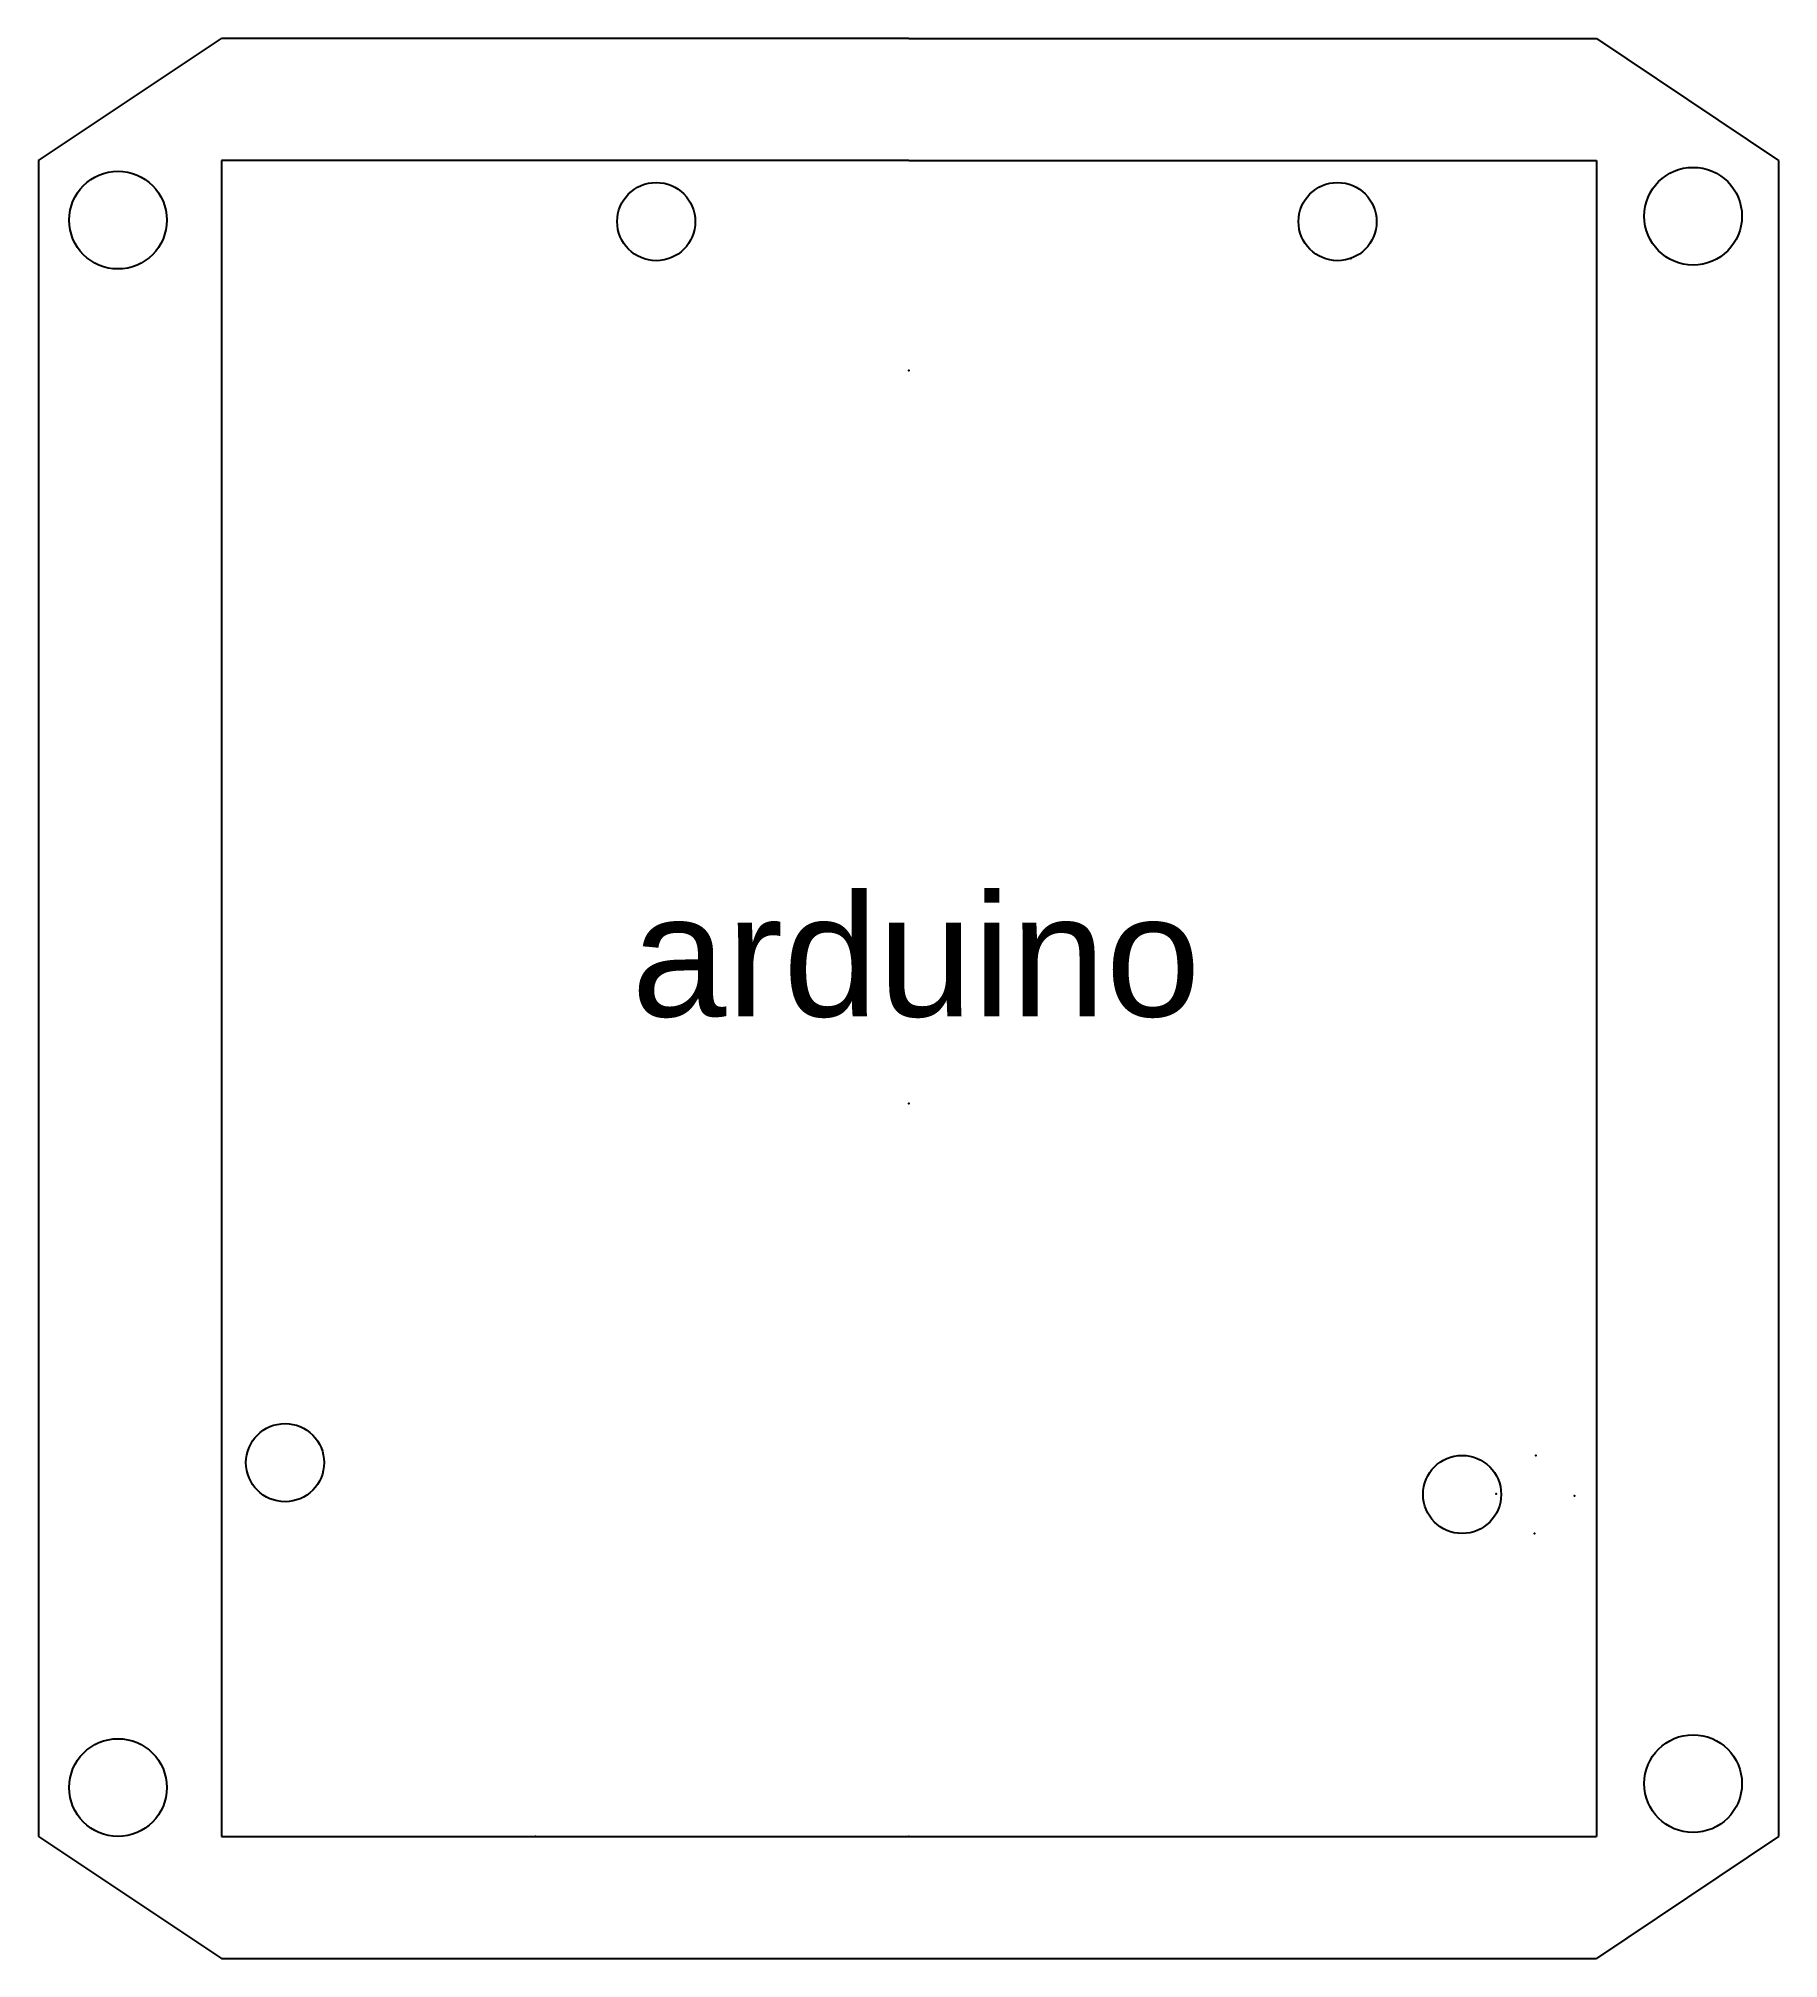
# Model space of a CAD drawing. Header units: millimetres. Extents: x -33.8 to 37.5, y -30.7 to 47.9.
import ezdxf

# ---------------------------------------------------------------- set-up
doc = ezdxf.new("R2010")
doc.units = ezdxf.units.MM
doc.header["$MEASUREMENT"] = 0
doc.styles.get("Standard").update_dxf_attribs({"font": 'Arial.ttf'})

msp = doc.modelspace()

# ---------------------------------------------------------------- linework, layer by layer
for p, q in [((-33.76, 42.939), (-26.26, 47.939)), ((1.89, 47.939), (-26.26, 47.939)), ((1.89, 47.939), (30.04, 47.939)), ((30.04, 47.939), (37.5, 42.939)), ((-33.76, 42.939), (-33.76, -25.661)), ((1.89, 42.939), (-26.26, 42.939)), ((-26.26, 42.939), (-26.26, -25.661)), ((1.89, 42.939), (30.04, 42.939)), ((30.04, 42.939), (30.04, -25.661)), ((37.5, 42.939), (37.5, -25.661)), ((-33.76, -25.661), (-26.26, -30.661)), ((-26.26, -25.661), (30.04, -25.661)), ((37.5, -25.661), (30.04, -30.661)), ((-26.26, -30.661), (30.04, -30.661))]:
    msp.add_line(p, q)
for centre, radius in [((-30.5, 40.5), 2), ((34, 40.661), 2), ((-8.46, 40.439), 1.6), ((19.44, 40.439), 1.6), ((-23.66, -10.361), 1.6), ((24.54, -11.661), 1.6), ((-30.5, -23.661), 2), ((34, -23.5), 2)]:
    msp.add_circle(centre, radius)
for p in [(19.989, 38.936), (19.989, 38.936), (1.89, 34.339), (1.89, 34.339), (1.89, 4.339), (1.89, 4.339), (27.553, -10.061), (25.94, -11.635), (29.139, -11.714), (27.5, -13.261), (-13.41, -25.661), (1.89, -25.661), (1.89, -25.661)]:
    msp.add_point(p)

# ---------------------------------------------------------------- texts
at = {"insert": (-9.471, 12.902), "char_height": 5, "attachment_point": 1}
msp.add_mtext_dynamic_manual_height_columns('arduino', width=13.42223, gutter_width=1, heights=[0], dxfattribs=at)

doc.saveas('drawing.dxf')
